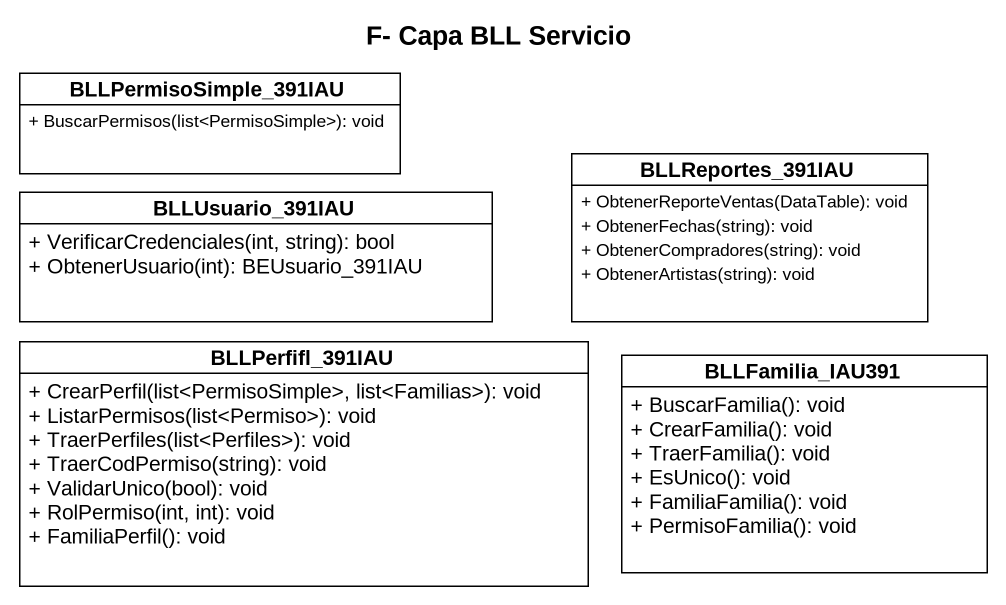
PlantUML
@startuml
title F- Capa BLL Servicio
hide circle
hide empty members
skinparam classAttributeIconSize 0
class BLLPermisoSimple_391IAU {
  + BuscarPermisos(list<PermisoSimple>): void
}
class BLLUsuario_391IAU {
  + VerificarCredenciales(int, string): bool
  + ObtenerUsuario(int): BEUsuario_391IAU
}
class BLLReportes_391IAU {
  + ObtenerReporteVentas(DataTable): void
  + ObtenerFechas(string): void
  + ObtenerCompradores(string): void
  + ObtenerArtistas(string): void
}
class BLLPerfifl_391IAU {
  + CrearPerfil(list<PermisoSimple>, list<Familias>): void
  + ListarPermisos(list<Permiso>): void
  + TraerPerfiles(list<Perfiles>): void
  + TraerCodPermiso(string): void
  + ValidarUnico(bool): void
  + RolPermiso(int, int): void
  + FamiliaPerfil(): void
}
class BLLFamilia_IAU391 {
  + BuscarFamilia(): void
  + CrearFamilia(): void
  + TraerFamilia(): void
  + EsUnico(): void
  + FamiliaFamilia(): void
  + PermisoFamilia(): void
}
@enduml
